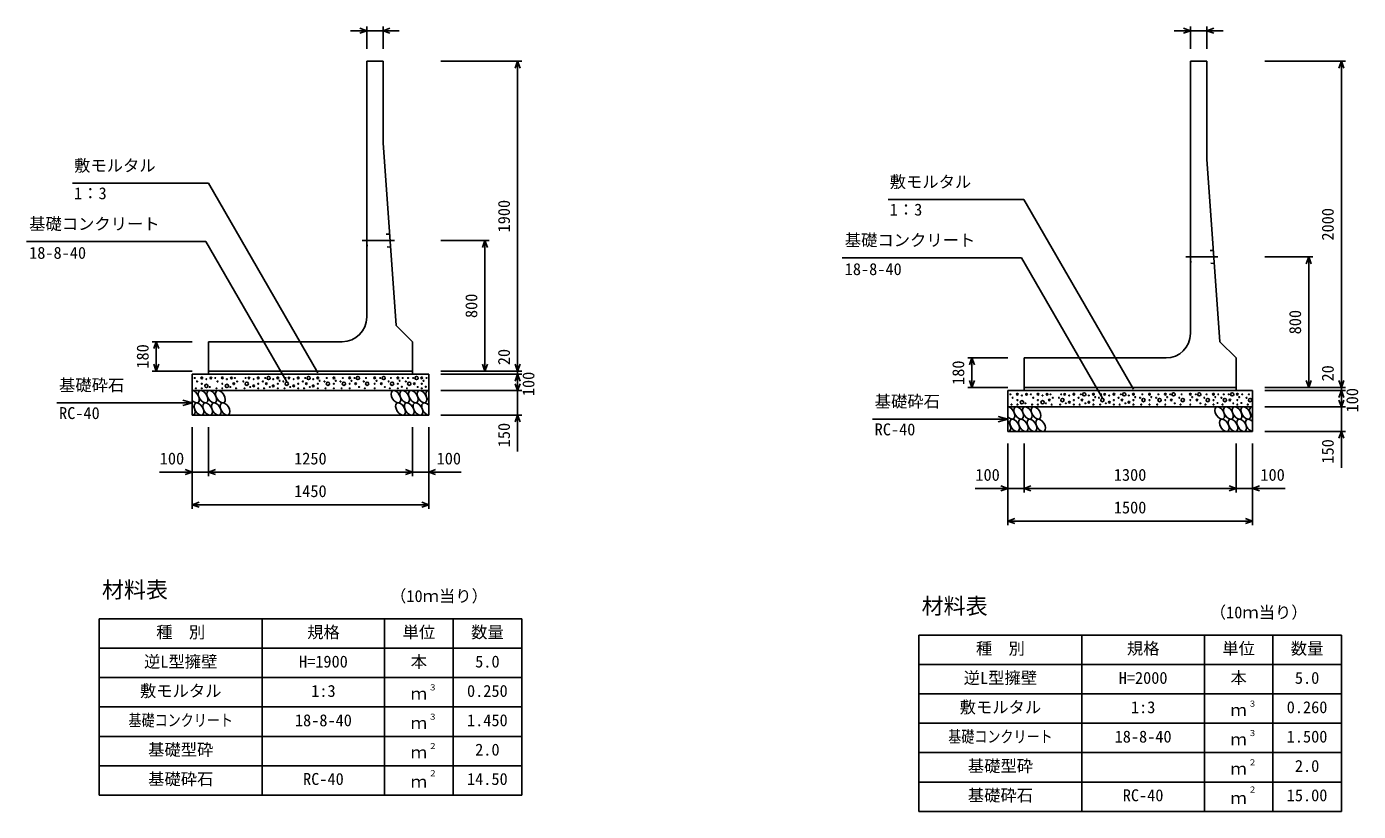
# Model space of a CAD drawing. Units: millimetres, scale not verified. Extents: x -67200 to 67200, y -23760 to 23760.
# Drawn here: x 21785 to 29949, y 1370 to 6182 of the extents above; entities that cross this region are included whole.
import ezdxf
from ezdxf.enums import TextEntityAlignment as Align

# ---------------------------------------------------------------- set-up
doc = ezdxf.new("R2010")
doc.units = ezdxf.units.MM
doc.header["$LTSCALE"] = 80
doc.linetypes.add('CHAIN1', pattern=[8, 5, -1, 1, -1])
doc.linetypes.add('DOTTED', pattern=[1.75, 0.25, -1.5])
for name, color, linetype, lineweight in [('0-0_CENTER', 7, 'CHAIN1', 25), ('0-1_DIM', 7, 'Continuous', 25), ('0-3_HATCH', 6, 'Continuous', 25), ('0-4_HYO', 3, 'Continuous', 25), ('0-5_HYO2', 4, 'Continuous', 25), ('0-6_OUTLINE', 1, 'Continuous', 25), ('0-7_OUTLINE2', 4, 'DOTTED', 25), ('0-8_TXT', 7, 'Continuous', 25)]:
    doc.layers.add(name, color=color, linetype=linetype, lineweight=lineweight)
doc.styles.add('ＭＳ ゴシック', font='')
doc.styles.get('ＭＳ ゴシック').set_extended_font_data('MS Gothic')

msp = doc.modelspace()

# ---------------------------------------------------------------- linework, layer by layer
at = {"layer": '0-0_CENTER'}
for p, q in [((24040.1, 4870.44), (23841.28, 4870.44)), ((28892.35, 4770.44), (29088.11, 4770.44))]:
    msp.add_line(p, q, dxfattribs=at)
at = {"layer": '0-1_DIM'}
for p, q in [((23870, 6157.33), (23770, 6157.33)), ((23870, 6182.33), (23870, 6045.44)), ((23870, 6157.33), (23970, 6157.33)), ((23970, 6182.33), (23970, 6045.44)), ((24070, 6157.33), (23970, 6157.33)), ((28920, 6157.33), (28820, 6157.33)), ((28920, 6182.33), (28920, 6045.44)), ((28920, 6157.33), (29020, 6157.33)), ((29020, 6182.33), (29020, 6045.44)), ((29120, 6157.33), (29020, 6157.33)), ((24820, 5970.44), (24325, 5970.44)), ((24795, 4070.44), (24795, 5970.44)), ((29870, 5970.44), (29375, 5970.44)), ((29845, 3970.44), (29845, 5970.44)), ((22066.9, 5221.85), (22899.32, 5221.85)), ((23570.59, 4059.17), (22899.32, 5221.85)), ((27066.9, 5121.85), (27899.32, 5121.85)), ((28570.59, 3959.17), (27899.32, 5121.85)), ((21785.29, 4864.34), (22884.84, 4864.34)), ((23381.1, 4004.78), (22884.84, 4864.34)), ((24620, 4870.44), (24325, 4870.44)), ((24595, 4870.44), (24595, 4070.44)), ((26785.29, 4764.34), (27884.84, 4764.34)), ((28381.1, 3904.78), (27884.84, 4764.34)), ((29670, 4770.44), (29375, 4770.44)), ((29645, 4770.44), (29645, 3970.44)), ((22555, 4250.44), (22800, 4250.44)), ((22580, 4250.44), (22580, 4070.44)), ((27555, 4150.44), (27800, 4150.44)), ((27580, 4150.44), (27580, 3970.44)), ((22555, 4070.44), (22800, 4070.44)), ((24820, 4070.44), (24325, 4070.44)), ((24820, 4050.44), (24325, 4050.44)), ((24795, 4070.44), (24795, 4050.44)), ((24795, 4050.44), (24795, 3950.44)), ((24820, 3950.44), (24325, 3950.44)), ((24795, 3950.44), (24795, 3800.44)), ((27555, 3970.44), (27800, 3970.44)), ((29870, 3970.44), (29375, 3970.44)), ((29870, 3950.44), (29375, 3950.44)), ((29845, 3970.44), (29845, 3950.44)), ((29845, 3950.44), (29845, 3850.44)), ((22800, 3875.44), (22742.04, 3890.97)), ((29870, 3850.44), (29375, 3850.44)), ((29845, 3850.44), (29845, 3700.44)), ((24820, 3800.44), (24325, 3800.44)), ((24795, 3577.2), (24795, 3800.44)), ((27800, 3775.44), (27742.04, 3790.97)), ((22800, 3225.44), (22800, 3725.44)), ((22900, 3425.44), (22900, 3725.44)), ((24150, 3425.44), (24150, 3725.44)), ((24150, 3425.44), (24150, 3725.44)), ((24250, 3225.44), (24250, 3725.44)), ((29870, 3700.44), (29375, 3700.44)), ((29845, 3477.2), (29845, 3700.44)), ((27800, 3125.44), (27800, 3625.44)), ((27900, 3325.44), (27900, 3625.44)), ((29200, 3325.44), (29200, 3625.44)), ((29200, 3325.44), (29200, 3625.44)), ((29300, 3125.44), (29300, 3625.44)), ((22600.46, 3450.44), (22800, 3450.44)), ((22900, 3450.44), (22800, 3450.44)), ((24150, 3450.44), (22900, 3450.44)), ((24250, 3450.44), (24150, 3450.44)), ((24449.54, 3450.44), (24250, 3450.44)), ((27600.46, 3350.44), (27800, 3350.44)), ((27900, 3350.44), (27800, 3350.44)), ((29200, 3350.44), (27900, 3350.44)), ((29300, 3350.44), (29200, 3350.44)), ((29499.54, 3350.44), (29300, 3350.44)), ((24250, 3250.44), (22800, 3250.44)), ((29300, 3150.44), (27800, 3150.44))]:
    msp.add_line(p, q, dxfattribs=at)
for points in [[(23827.71, 6172.72), (23870, 6157.33), (23827.71, 6141.94)], [(24012.29, 6172.72), (23970, 6157.33), (24012.29, 6141.94)], [(28877.71, 6172.72), (28920, 6157.33), (28877.71, 6141.94)], [(29062.29, 6172.72), (29020, 6157.33), (29062.29, 6141.94)], [(24779.61, 5928.15), (24795, 5970.44), (24810.39, 5928.15)], [(29829.61, 5928.15), (29845, 5970.44), (29860.39, 5928.15)], [(24579.61, 4828.15), (24595, 4870.44), (24610.39, 4828.15)], [(29629.61, 4728.15), (29645, 4770.44), (29660.39, 4728.15)], [(22595.39, 4208.15), (22580, 4250.44), (22564.61, 4208.15)], [(22595.39, 4112.73), (22580, 4070.44), (22564.61, 4112.73)], [(24579.61, 4112.73), (24595, 4070.44), (24610.39, 4112.73)], [(24779.61, 4112.73), (24795, 4070.44), (24810.39, 4112.73)], [(27595.39, 4108.15), (27580, 4150.44), (27564.61, 4108.15)], [(24779.61, 4008.15), (24795, 4050.44), (24810.39, 4008.15)], [(27595.39, 4012.73), (27580, 3970.44), (27564.61, 4012.73)], [(29629.61, 4012.73), (29645, 3970.44), (29660.39, 4012.73)], [(29829.61, 4012.73), (29845, 3970.44), (29860.39, 4012.73)], [(24779.61, 3992.73), (24795, 3950.44), (24810.39, 3992.73)], [(29829.61, 3908.15), (29845, 3950.44), (29860.39, 3908.15)], [(21969.68, 3875.44), (22800, 3875.44), (22742.04, 3859.91)], [(29829.61, 3892.73), (29845, 3850.44), (29860.39, 3892.73)], [(24779.61, 3758.15), (24795, 3800.44), (24810.39, 3758.15)], [(26969.68, 3775.44), (27800, 3775.44), (27742.04, 3759.91)], [(29829.61, 3658.15), (29845, 3700.44), (29860.39, 3658.15)], [(22757.71, 3465.83), (22800, 3450.44), (22757.71, 3435.05)], [(22942.29, 3465.83), (22900, 3450.44), (22942.29, 3435.05)], [(24107.71, 3465.83), (24150, 3450.44), (24107.71, 3435.05)], [(24292.29, 3465.83), (24250, 3450.44), (24292.29, 3435.05)], [(27757.71, 3365.83), (27800, 3350.44), (27757.71, 3335.05)], [(27942.29, 3365.83), (27900, 3350.44), (27942.29, 3335.05)], [(29157.71, 3365.83), (29200, 3350.44), (29157.71, 3335.05)], [(29342.29, 3365.83), (29300, 3350.44), (29342.29, 3335.05)], [(22842.29, 3265.83), (22800, 3250.44), (22842.29, 3235.05)], [(24207.71, 3265.83), (24250, 3250.44), (24207.71, 3235.05)], [(27842.29, 3165.83), (27800, 3150.44), (27842.29, 3135.05)], [(29257.71, 3165.83), (29300, 3150.44), (29257.71, 3135.05)]]:
    msp.add_lwpolyline(points, dxfattribs=at)
at = {"layer": '0-3_HATCH'}
for centre, radius in [((22815.97, 4027.62), 2.5), ((22829.99, 4006.61), 2.5), ((22858.86, 4028.49), 5), ((22886.9, 4020.62), 2.5), ((22914.94, 4027.62), 5), ((22942.07, 4027.62), 2.5), ((22956.09, 4006.61), 2.5), ((22984.97, 4028.49), 5), ((23013.01, 4020.62), 2.5), ((23041.04, 4027.62), 5), ((23062.07, 4027.62), 2.5), ((23076.09, 4006.61), 2.5), ((23113.91, 4006.61), 2.5), ((23134.94, 3992.6), 10), ((23127.93, 4027.62), 2.5), ((23148.96, 4027.62), 5), ((23176.99, 4020.62), 2.5), ((23205.03, 4028.49), 5), ((23233.91, 4006.61), 2.5), ((23247.93, 4027.62), 2.5), ((23268.96, 4027.62), 10), ((23296.99, 4020.62), 2.5), ((23325.03, 4028.49), 5), ((23336.37, 4010.93), 2.5), ((23359.13, 4006.61), 2.5), ((23380.16, 3992.6), 10), ((23373.15, 4027.62), 2.5), ((23394.18, 4027.62), 5), ((23422.22, 4020.62), 2.5), ((23450.26, 4028.49), 5), ((23479.13, 4006.61), 2.5), ((23493.15, 4027.62), 2.5), ((23514.18, 4027.62), 10), ((23542.22, 4020.62), 2.5), ((23570.26, 4028.49), 5), ((23581.6, 4010.93), 2.5), ((23611.06, 4006.61), 2.5), ((23632.09, 3992.6), 10), ((23625.08, 4027.62), 2.5), ((23668.7, 4028.49), 5), ((23680.04, 4010.93), 2.5), ((23709.5, 4006.61), 2.5), ((23730.53, 3992.6), 10), ((23723.51, 4027.62), 2.5), ((23765.69, 4028.49), 5), ((23777.03, 4010.93), 2.5), ((23795.39, 4027.62), 2.5), ((23816.42, 4027.62), 10), ((23851.77, 4006.61), 2.5), ((23872.8, 3992.6), 10), ((23865.79, 4027.62), 2.5), ((23919.08, 4028.49), 5), ((23930.42, 4010.93), 2.5), ((23953.05, 4027.62), 2.5), ((23974.08, 4027.62), 10), ((24004.74, 4006.61), 2.5), ((24025.77, 3992.6), 10), ((24018.76, 4027.62), 2.5), ((24060.94, 4028.49), 5), ((24072.28, 4010.93), 2.5), ((24090.63, 4027.62), 2.5), ((24109.87, 4006.61), 2.5), ((24130.9, 3992.6), 10), ((24123.89, 4027.62), 2.5), ((24154.67, 4027.62), 2.5), ((24175.71, 4027.62), 10), ((24207.47, 4028.49), 5), ((24218.81, 4010.93), 2.5), ((24237.17, 4027.62), 2.5), ((22822.98, 3964.59), 2.5), ((22858.86, 3992.6), 2.5), ((22858.86, 3964.59), 2.5), ((22886.9, 3979.47), 10), ((22907.93, 3972.47), 2.5), ((22949.08, 3964.59), 2.5), ((22984.97, 3992.6), 2.5), ((22984.97, 3964.59), 2.5), ((23013.01, 3979.47), 10), ((23034.03, 3972.47), 2.5), ((23055.06, 3992.6), 5), ((23069.08, 3964.59), 2.5), ((23120.92, 3964.59), 2.5), ((23155.97, 3972.47), 2.5), ((23176.99, 3979.47), 5), ((23205.03, 3992.6), 2.5), ((23205.03, 3964.59), 2.5), ((23240.92, 3964.59), 2.5), ((23254.94, 3992.6), 5), ((23275.97, 3972.47), 2.5), ((23296.99, 3979.47), 5), ((23325.03, 3992.6), 2.5), ((23325.03, 3964.59), 2.5), ((23366.14, 3964.59), 2.5), ((23401.19, 3972.47), 2.5), ((23422.22, 3979.47), 5), ((23450.26, 3992.6), 2.5), ((23450.26, 3964.59), 2.5), ((23486.14, 3964.59), 2.5), ((23500.16, 3992.6), 5), ((23521.19, 3972.47), 2.5), ((23542.22, 3979.47), 5), ((23570.26, 3992.6), 2.5), ((23570.26, 3964.59), 2.5), ((23618.07, 3964.59), 2.5), ((23668.7, 3992.6), 2.5), ((23668.7, 3964.59), 2.5), ((23716.51, 3964.59), 2.5), ((23765.69, 3992.6), 2.5), ((23765.69, 3964.59), 2.5), ((23802.4, 3992.6), 5), ((23823.43, 3972.47), 2.5), ((23858.78, 3964.59), 2.5), ((23919.08, 3992.6), 2.5), ((23919.08, 3964.59), 2.5), ((23960.06, 3992.6), 5), ((23981.09, 3972.47), 2.5), ((24011.75, 3964.59), 2.5), ((24060.94, 3992.6), 2.5), ((24060.94, 3964.59), 2.5), ((24085.59, 3974.25), 2.5), ((24116.88, 3964.59), 2.5), ((24161.69, 3992.6), 5), ((24182.71, 3972.47), 2.5), ((24207.47, 3992.6), 2.5), ((24207.47, 3964.59), 2.5), ((24232.13, 3974.25), 2.5), ((27815.97, 3927.62), 2.5), ((27858.86, 3928.49), 5), ((27886.9, 3920.62), 2.5), ((27914.94, 3927.62), 5), ((27942.07, 3927.62), 2.5), ((27984.97, 3928.49), 5), ((28013.01, 3920.62), 2.5), ((28041.04, 3927.62), 5), ((28062.07, 3927.62), 2.5), ((28127.93, 3927.62), 2.5), ((28148.96, 3927.62), 5), ((28176.99, 3920.62), 2.5), ((28205.03, 3928.49), 5), ((28247.93, 3927.62), 2.5), ((28268.96, 3927.62), 10), ((28296.99, 3920.62), 2.5), ((28325.03, 3928.49), 5), ((28373.15, 3927.62), 2.5), ((28394.18, 3927.62), 5), ((28422.22, 3920.62), 2.5), ((28450.26, 3928.49), 5), ((28493.15, 3927.62), 2.5), ((28514.18, 3927.62), 10), ((28542.22, 3920.62), 2.5), ((28570.26, 3928.49), 5), ((28625.08, 3927.62), 2.5), ((28668.7, 3928.49), 5), ((28723.51, 3927.62), 2.5), ((28765.69, 3928.49), 5), ((28795.39, 3927.62), 2.5), ((28816.42, 3927.62), 10), ((28865.79, 3927.62), 2.5), ((28919.08, 3928.49), 5), ((28953.05, 3927.62), 2.5), ((28974.08, 3927.62), 10), ((29018.76, 3927.62), 2.5), ((29060.94, 3928.49), 5), ((29090.63, 3927.62), 2.5), ((29123.89, 3927.62), 2.5), ((29154.67, 3927.62), 2.5), ((29175.71, 3927.62), 10), ((29207.47, 3928.49), 5), ((29237.17, 3927.62), 2.5), ((29278.18, 3927.62), 2.5), ((27822.98, 3864.59), 2.5), ((27829.99, 3906.61), 2.5), ((27858.86, 3892.6), 2.5), ((27858.86, 3864.59), 2.5), ((27886.9, 3879.47), 10), ((27907.93, 3872.47), 2.5), ((27949.08, 3864.59), 2.5), ((27956.09, 3906.61), 2.5), ((27984.97, 3892.6), 2.5), ((27984.97, 3864.59), 2.5), ((28013.01, 3879.47), 10), ((28034.03, 3872.47), 2.5), ((28055.06, 3892.6), 5), ((28069.08, 3864.59), 2.5), ((28076.09, 3906.61), 2.5), ((28113.91, 3906.61), 2.5), ((28120.92, 3864.59), 2.5), ((28134.94, 3892.6), 10), ((28155.97, 3872.47), 2.5), ((28176.99, 3879.47), 5), ((28205.03, 3892.6), 2.5), ((28205.03, 3864.59), 2.5), ((28233.91, 3906.61), 2.5), ((28240.92, 3864.59), 2.5), ((28254.94, 3892.6), 5), ((28275.97, 3872.47), 2.5), ((28296.99, 3879.47), 5), ((28325.03, 3892.6), 2.5), ((28325.03, 3864.59), 2.5), ((28336.37, 3910.93), 2.5), ((28359.13, 3906.61), 2.5), ((28366.14, 3864.59), 2.5), ((28380.16, 3892.6), 10), ((28401.19, 3872.47), 2.5), ((28422.22, 3879.47), 5), ((28450.26, 3892.6), 2.5), ((28450.26, 3864.59), 2.5), ((28479.13, 3906.61), 2.5), ((28486.14, 3864.59), 2.5), ((28500.16, 3892.6), 5), ((28521.19, 3872.47), 2.5), ((28542.22, 3879.47), 5), ((28570.26, 3892.6), 2.5), ((28570.26, 3864.59), 2.5), ((28581.6, 3910.93), 2.5), ((28611.06, 3906.61), 2.5), ((28618.07, 3864.59), 2.5), ((28632.09, 3892.6), 10), ((28668.7, 3892.6), 2.5), ((28668.7, 3864.59), 2.5), ((28680.04, 3910.93), 2.5), ((28709.5, 3906.61), 2.5), ((28716.51, 3864.59), 2.5), ((28730.53, 3892.6), 10), ((28765.69, 3892.6), 2.5), ((28765.69, 3864.59), 2.5), ((28777.03, 3910.93), 2.5), ((28802.4, 3892.6), 5), ((28823.43, 3872.47), 2.5), ((28851.77, 3906.61), 2.5), ((28858.78, 3864.59), 2.5), ((28872.8, 3892.6), 10), ((28919.08, 3892.6), 2.5), ((28919.08, 3864.59), 2.5), ((28930.42, 3910.93), 2.5), ((28960.06, 3892.6), 5), ((28981.09, 3872.47), 2.5), ((29004.74, 3906.61), 2.5), ((29011.75, 3864.59), 2.5), ((29025.77, 3892.6), 10), ((29060.94, 3892.6), 2.5), ((29060.94, 3864.59), 2.5), ((29072.28, 3910.93), 2.5), ((29085.59, 3874.25), 2.5), ((29109.87, 3906.61), 2.5), ((29116.88, 3864.59), 2.5), ((29130.9, 3892.6), 10), ((29161.69, 3892.6), 5), ((29182.71, 3872.47), 2.5), ((29207.47, 3892.6), 2.5), ((29207.47, 3864.59), 2.5), ((29218.81, 3910.93), 2.5), ((29232.13, 3874.25), 2.5), ((29264.16, 3906.61), 2.5), ((29271.17, 3864.59), 2.5), ((29285.19, 3892.6), 10)]:
    msp.add_circle(centre, radius, dxfattribs=at)
for centre, start_param, end_param in [((22813.86, 3912.93), 1.8420047, 5.9474138), ((24262.36, 3912.93), 5.8918262, 8.1807776), ((22788.54, 3837.94), 2.7173119, 5.0721066), ((24237.04, 3837.94), 5.0173796, 9.0552242), ((27813.86, 3812.93), 1.8420047, 5.9474138), ((29312.36, 3812.93), 5.8918262, 8.1807776), ((27788.54, 3737.94), 2.7173119, 5.0721066), ((29287.04, 3737.94), 5.0173796, 9.0552242)]:
    msp.add_ellipse(centre, major_axis=(-21.81, 35.31), ratio=0.5792, start_param=start_param, end_param=end_param, dxfattribs=at)
for centre in [(22867.07, 3912.93), (22920.28, 3912.93), (22973.49, 3912.93), (24049.53, 3912.93), (24102.74, 3912.93), (24155.95, 3912.93), (24209.16, 3912.93), (22841.75, 3837.94), (22894.96, 3837.94), (22948.16, 3837.94), (23001.37, 3837.94), (24077.42, 3837.94), (24130.63, 3837.94), (24183.84, 3837.94), (27867.07, 3812.93), (27920.28, 3812.93), (27973.49, 3812.93), (29099.53, 3812.93), (29152.74, 3812.93), (29205.95, 3812.93), (29259.16, 3812.93), (27841.75, 3737.94), (27894.96, 3737.94), (27948.16, 3737.94), (28001.37, 3737.94), (29127.42, 3737.94), (29180.63, 3737.94), (29233.84, 3737.94)]:
    msp.add_ellipse(centre, major_axis=(-21.81, 35.31), ratio=0.5792, dxfattribs=at)
at = {"layer": '0-4_HYO'}
for p, q in [((23230, 2550.44), (23230, 1470.44)), ((23980, 2550.44), (23980, 1470.44)), ((24400, 2550.44), (24400, 1470.44)), ((28255, 2450.44), (28255, 1370.44)), ((29005, 2450.44), (29005, 1370.44)), ((29425, 2450.44), (29425, 1370.44)), ((22230, 2370.44), (24820, 2370.44)), ((27255, 2270.44), (29845, 2270.44))]:
    msp.add_line(p, q, dxfattribs=at)
for points in [[(22230, 1470.44), (24820, 1470.44), (24820, 2550.44), (22230, 2550.44)], [(27255, 1370.44), (29845, 1370.44), (29845, 2450.44), (27255, 2450.44)]]:
    msp.add_lwpolyline(points, close=True, dxfattribs=at)
at = {"layer": '0-5_HYO2'}
for p, q in [((22230, 2190.44), (24820, 2190.44)), ((27255, 2090.44), (29845, 2090.44)), ((22230, 2010.44), (24820, 2010.44)), ((27255, 1910.44), (29845, 1910.44)), ((22230, 1830.44), (24820, 1830.44)), ((27255, 1730.44), (29845, 1730.44)), ((22230, 1650.44), (24820, 1650.44)), ((27255, 1550.44), (29845, 1550.44))]:
    msp.add_line(p, q, dxfattribs=at)
at = {"layer": '0-6_OUTLINE'}
for p, q in [((23870, 5970.44), (23970, 5970.44)), ((23870, 4400.44), (23870, 5970.44)), ((23970, 5970.44), (23970, 5470.44)), ((28920, 5970.44), (29020, 5970.44)), ((28920, 4300.44), (28920, 5970.44)), ((29020, 5970.44), (29020, 5370.44)), ((23970, 5470.44), (24050, 4350.44)), ((29020, 5370.44), (29100, 4250.44)), ((24050, 4350.44), (24150, 4250.44)), ((22900, 4050.44), (22900, 4250.44)), ((23720, 4250.44), (22900, 4250.44)), ((24150, 4050.44), (24150, 4250.44)), ((29100, 4250.44), (29200, 4150.44)), ((27900, 3950.44), (27900, 4150.44)), ((28770, 4150.44), (27900, 4150.44)), ((29200, 3950.44), (29200, 4150.44)), ((22800, 4050.44), (22800, 3800.44)), ((22900, 4070.44), (24150, 4070.44)), ((22800, 3950.44), (24250, 3950.44)), ((27800, 3950.44), (27800, 3700.44)), ((27900, 3970.44), (29200, 3970.44)), ((27800, 3850.44), (29300, 3850.44)), ((22800, 3800.44), (24250, 3800.44)), ((27800, 3700.44), (29300, 3700.44))]:
    msp.add_line(p, q, dxfattribs=at)
for points in [[(22800, 4050.44), (24250, 4050.44), (24250, 3800.44)], [(27800, 3950.44), (29300, 3950.44), (29300, 3700.44)]]:
    msp.add_lwpolyline(points, dxfattribs=at)
for centre in [(23720, 4400.44), (28770, 4300.44)]:
    msp.add_arc(centre, 150, 270, 0, dxfattribs=at)
at = {"layer": '0-7_OUTLINE2'}
for p, q in [((24010, 4910.44), (23870, 4900.44)), ((24015.71, 4830.44), (23870, 4840.44)), ((29060, 4810.44), (28920, 4800.44)), ((29065.71, 4730.44), (28920, 4740.44))]:
    msp.add_line(p, q, dxfattribs=at)

# ---------------------------------------------------------------- texts
at = {"layer": '0-1_DIM', "style": 'ＭＳ ゴシック'}
for s, p in [('敷モルタル', (22076.26, 5271.85)), ('敷モルタル', (27076.26, 5171.85)), ('1：3', (22076.26, 5101.73)), ('1：3', (27076.26, 5001.73)), ('基礎コンクリート', (21800.67, 4914.34)), ('基礎コンクリート', (26800.67, 4814.34)), ('18-8-40', (21800.67, 4736.71)), ('18-8-40', (26800.67, 4636.71)), ('基礎砕石', (21984.01, 3925.44)), ('基礎砕石', (26984.01, 3825.44)), ('RC-40', (21984.01, 3754.06)), ('RC-40', (26984.01, 3654.06)), ('100', (22601.36, 3475.44)), ('1250', (23425, 3475.44)), ('100', (24298.64, 3475.44)), ('100', (27601.36, 3375.44)), ('1300', (28450, 3375.44)), ('100', (29348.64, 3375.44)), ('1450', (23425, 3275.44)), ('1500', (28450, 3175.44))]:
    msp.add_text(s, height=73.31, dxfattribs=at).set_placement(p, align=Align.BOTTOM_LEFT)
for s, p in [('1900', (24770, 4920.44)), ('2000', (29820, 4870.44)), ('800', (24570, 4395.44)), ('800', (29620, 4295.44)), ('180', (22555, 4085.44)), ('20', (24770, 4106.4)), ('180', (27555, 3985.44)), ('20', (29820, 4006.4)), ('100', (24920, 3916.42)), ('100', (29970, 3816.42)), ('150', (24770, 3603.12)), ('150', (29820, 3503.12))]:
    msp.add_text(s, height=73.31, rotation=90, dxfattribs=at).set_placement(p, align=Align.BOTTOM_LEFT)
at = {"layer": '0-8_TXT', "style": 'ＭＳ ゴシック'}
for s, height, p in [('材料表', 98.97, (22246.67, 2650.44)), ('（10ｍ当り）', 73.31, (24013.33, 2632.11)), ('材料表', 98.97, (27271.67, 2550.44)), ('（10ｍ当り）', 73.31, (29038.33, 2532.11)), ('種\u3000別', 73.31, (22580, 2410.44)), ('規格', 73.31, (23505, 2410.44)), ('単位', 73.31, (24090, 2410.44)), ('数量', 73.31, (24510, 2410.44)), ('種\u3000別', 73.31, (27605, 2310.44)), ('規格', 73.31, (28530, 2310.44)), ('単位', 73.31, (29115, 2310.44)), ('数量', 73.31, (29535, 2310.44)), ('逆L型擁壁', 73.31, (22505, 2230.44)), ('H=1900', 73.31, (23455, 2230.44)), ('本', 73.31, (24140, 2230.44)), ('5.0', 73.31, (24535, 2230.44)), ('逆L型擁壁', 73.31, (27530, 2130.44)), ('H=2000', 73.31, (28480, 2130.44)), ('本', 73.31, (29165, 2130.44)), ('5.0', 73.31, (29560, 2130.44)), ('敷モルタル', 73.31, (22480, 2050.44)), ('1:3', 73.31, (23530, 2050.44)), ('３', 36.66, (24249.24, 2101.06)), ('0.250', 73.31, (24485, 2050.44)), ('ｍ', 73.31, (24140, 2033.77)), ('敷モルタル', 73.31, (27505, 1950.44)), ('1:3', 73.31, (28555, 1950.44)), ('３', 36.66, (29274.24, 2001.06)), ('0.260', 73.31, (29510, 1950.44)), ('18-8-40', 73.31, (23430, 1870.44)), ('３', 36.66, (24249.24, 1921.06)), ('1.450', 73.31, (24485, 1870.44)), ('ｍ', 73.31, (29165, 1933.77)), ('ｍ', 73.31, (24140, 1853.77)), ('基礎型砕', 73.31, (22530, 1690.44)), ('18-8-40', 73.31, (28455, 1770.44)), ('ｍ', 73.31, (29165, 1753.77)), ('３', 36.66, (29274.24, 1821.06)), ('1.500', 73.31, (29510, 1770.44)), ('ｍ', 73.31, (24140, 1673.77)), ('２', 36.66, (24249.24, 1741.06)), ('2.0', 73.31, (24535, 1690.44)), ('基礎型砕', 73.31, (27555, 1590.44)), ('ｍ', 73.31, (29165, 1573.77)), ('２', 36.66, (29274.24, 1641.06)), ('2.0', 73.31, (29560, 1590.44)), ('基礎砕石', 73.31, (22530, 1510.44)), ('RC-40', 73.31, (23480, 1510.44)), ('ｍ', 73.31, (24140, 1493.77)), ('２', 36.66, (24249.24, 1574.39)), ('14.50', 73.31, (24485, 1510.44)), ('基礎砕石', 73.31, (27555, 1410.44)), ('RC-40', 73.31, (28505, 1410.44)), ('ｍ', 73.31, (29165, 1393.77)), ('２', 36.66, (29274.24, 1474.39)), ('15.00', 73.31, (29510, 1410.44))]:
    msp.add_text(s, height=height, dxfattribs=at).set_placement(p, align=Align.BOTTOM_LEFT)
at = {"layer": '0-8_TXT', "style": 'ＭＳ ゴシック', "width": 0.8}
for p in [(22410, 1870.44), (27435, 1770.44)]:
    msp.add_text('基礎コンクリート', height=73.31, dxfattribs=at).set_placement(p, align=Align.BOTTOM_LEFT)

doc.saveas('drawing.dxf')
